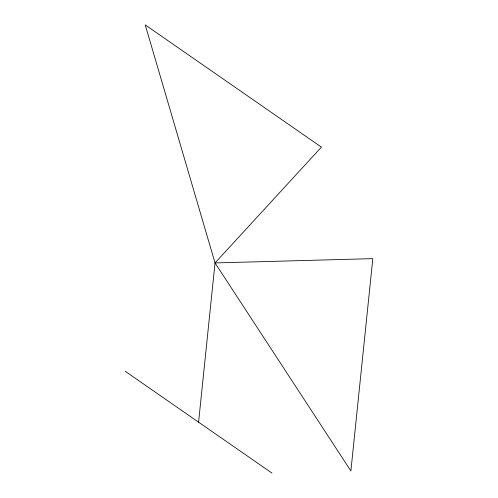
<?xml version="1.0" encoding="UTF-8"?>
<svg xmlns="http://www.w3.org/2000/svg" width="498" height="498" viewBox="0 0 498 498"><rect width="100%" height="100%" fill="white"/><g stroke="black" fill="none" stroke-linecap="round" stroke-linejoin="round"><path stroke-width="0.75" d="M198.584 422.173L215.036 262.938L145.235 24.9L321.409 147.128L215.036 262.938L350.885 470.952L372.821 258.636L215.036 262.938M125.179 371.247L271.989 473.1"/></g></svg>
